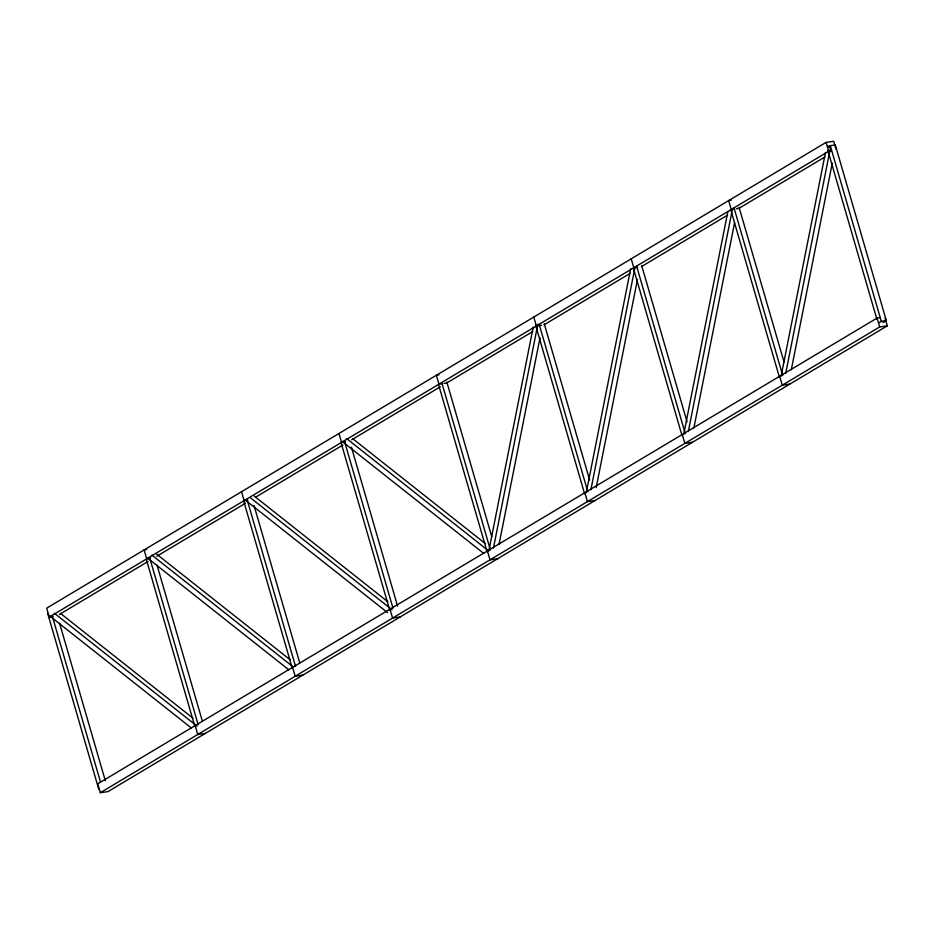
<?xml version="1.0" encoding="UTF-8"?>
<svg xmlns="http://www.w3.org/2000/svg" width="934" height="934" viewBox="0 0 934 934"><rect width="100%" height="100%" fill="white"/><g stroke="black" fill="none" stroke-linecap="round" stroke-linejoin="round"><path stroke-width="1.4" d="M488.821 550.955L533.232 327.063M493.456 548.024L537.867 324.121M499.036 544.44L540.05 337.653M586.248 492.743L630.648 268.84M590.872 489.801L635.003 267.334M596.172 487.641L637.467 279.441M683.665 434.52L727.784 212.041M688.3 431.578L732.419 209.111M693.88 427.994L734.603 222.642M781.081 376.297L825.493 152.405M785.716 373.367L830.408 148.039L827.781 145.961M791.296 369.782L832.311 162.995M835.895 148.915L833.677 141.279L826.053 142.388L46.7 608.151L49.28 617.059L53.098 616.498M828.119 146.977L830.279 145.681L835.288 144.957L886.331 320.619L883.085 322.557M49.28 617.059L828.645 151.296L831.19 150.923M59.402 614.455L148.086 561.462M156.83 556.232L245.502 503.239M255.496 497.262L342.918 445.016M351.663 439.797L440.346 386.793M532.765 331.558L446.592 383.068L444.047 383.43M544.008 324.845L630.181 273.347M641.424 266.622L727.609 215.124M825.026 156.9L738.841 208.41L736.307 208.772M879.63 317.688L877.096 318.05L97.731 783.813L100.323 792.721L107.947 791.612L887.3 325.849L885.082 318.214M879.151 322.639L881.311 321.343L886.331 320.619M100.323 792.721L879.676 326.958L887.3 325.849M731.182 200.25L728.637 200.612L731.229 209.52L733.762 209.146M637.618 267.182L633.801 267.731L631.221 258.835M541.463 325.219L536.385 325.954L533.804 317.058M438.922 374.908L436.376 375.27L438.968 384.178L441.502 383.804M345.358 441.84L341.54 442.401L338.96 433.493M789.884 384.061L782.26 385.17L779.668 376.274M247.942 500.064L244.124 500.612L241.544 491.716M692.456 442.284L684.844 443.393L682.252 434.497M146.661 549.566L144.116 549.939L146.708 558.836L150.514 558.287M595.04 500.507L587.416 501.616L584.836 492.708M497.624 558.73L490 559.84L487.408 550.932M400.196 616.942L392.584 618.051L389.992 609.155M302.779 675.165L295.156 676.274L292.575 667.378M205.363 733.388L197.739 734.498L195.159 725.59M352.83 438.782L485.295 543.576M346.666 438.618L488.272 550.628M342.148 441.42L483.754 553.43M254.27 496.106L387.879 601.8M250.394 497.74L392 609.75M244.731 499.632L387.47 612.552M156.842 554.329L290.451 660.023M151.833 555.053L293.428 667.074M147.315 557.855L288.91 669.876M60.57 613.451L193.034 718.234M54.406 613.276L197.156 726.197M49.887 616.078L191.493 728.1M830.279 145.681L881.311 321.343M826.053 142.388L828.645 151.296M877.096 318.05L879.676 326.958M827.839 150.409L876.851 319.101M739.086 207.36L784.046 362.1M734.077 208.084L782.68 375.386M730.832 210.022L779.435 377.324M641.67 265.571L687.027 421.724M636.649 266.307L685.252 433.598M633.404 268.245L682.007 435.548M544.253 323.794L589.611 479.936M539.233 324.53L587.836 491.821M535.579 325.079L584.591 493.759M446.826 382.018L491.786 536.77M441.817 382.742L490.42 550.044M438.571 384.691L487.174 551.982M351.429 447.211L397.604 606.143M344.389 440.965L393.004 608.268M341.143 442.903L389.747 610.206M254.013 505.434L299.779 662.965M246.973 499.188L295.576 666.479M243.727 501.126L292.33 668.429M157.005 565.047L202.363 721.188M149.557 557.411L198.16 724.702M146.311 559.349L194.914 726.64M59.578 623.258L105.344 780.801M52.141 615.623L100.335 781.524M47.669 613.381L98.712 789.043"/></g></svg>
